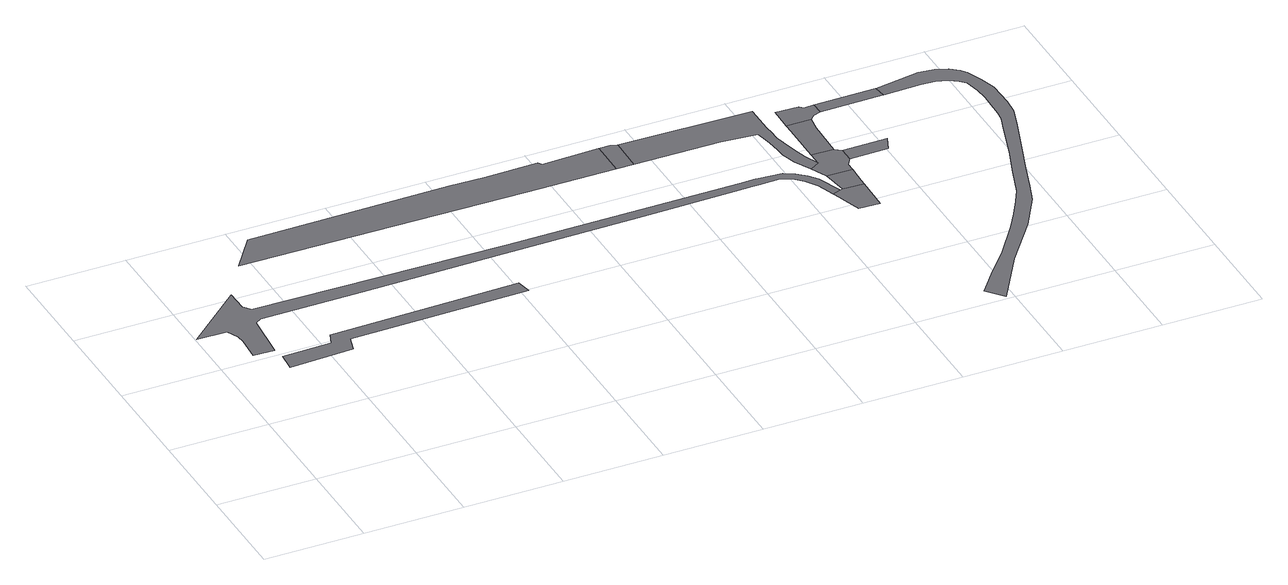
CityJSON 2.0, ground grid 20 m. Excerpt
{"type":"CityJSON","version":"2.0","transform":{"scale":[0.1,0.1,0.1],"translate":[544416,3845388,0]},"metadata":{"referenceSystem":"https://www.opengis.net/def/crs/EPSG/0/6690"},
"CityObjects":{
"road1":{"type":"Road","attributes":{"RoadStructureAttribute.sectionType":"1"},"geometry":[{"type":"MultiSurface","lod":"1","boundaries":[[[0,1,2,3,4,5,6,7]]]}]},
"road2":{"type":"Road","attributes":{"RoadStructureAttribute.sectionType":"1"},"geometry":[{"type":"MultiSurface","lod":"1","boundaries":[[[8,9,10,11,12,13,14,15,16,17]]]}]},
"road3":{"type":"Road","attributes":{"RoadStructureAttribute.sectionType":"1"},"geometry":[{"type":"MultiSurface","lod":"1","boundaries":[[[18,19,20,21,22,23,24,25,26,27,28,29,30,31,32,33,34,35,36,37,38,39,40,41,42,43,44,45,46,47,48]]]}]},
"road4":{"type":"Road","geometry":[{"type":"MultiSurface","lod":"1","boundaries":[[[49,17,16,50,51]]]}]},
"road5":{"type":"Road","attributes":{"RoadStructureAttribute.sectionType":"1"},"geometry":[{"type":"MultiSurface","lod":"1","boundaries":[[[52,53,54,55,56,57,58,51,50,59,60,61,62,63,64,65,66,67]]]}]},
"road6":{"type":"Road","geometry":[{"type":"MultiSurface","lod":"1","boundaries":[[[48,47,68,69,70,71,72,73]]]}]},
"road7":{"type":"Road","attributes":{"RoadStructureAttribute.sectionType":"1"},"geometry":[{"type":"MultiSurface","lod":"1","boundaries":[[[74,73,72,75,76]]]}]},
"road8":{"type":"Road","geometry":[{"type":"MultiSurface","lod":"1","boundaries":[[[77,67,66,74,76,78,79,80,81]]]}]},
"road9":{"type":"Road","attributes":{"RoadStructureAttribute.sectionType":"1"},"geometry":[{"type":"MultiSurface","lod":"1","boundaries":[[[82,83,77,81,84,85]]]}]},
"road10":{"type":"Road","geometry":[{"type":"MultiSurface","lod":"1","boundaries":[[[86,87,82,85,88,89,90,91,92,93]]]}]},
"road11":{"type":"Road","geometry":[{"type":"MultiSurface","lod":"1","boundaries":[[[94,95,80,79]]]}]},
"road12":{"type":"Road","geometry":[{"type":"MultiSurface","lod":"1","boundaries":[[[96,97,90,89]]]}]},
"road13":{"type":"Road","attributes":{"RoadStructureAttribute.sectionType":"1"},"geometry":[{"type":"MultiSurface","lod":"1","boundaries":[[[98,99,100,101,102,103,104,105,106,107,108,109,110,111,112,113,114,115,116,117,118,119,120,121,122,123,124,125,126,127,128,129,130,131,132,133,134,135,136,137]]]}]}
},
"vertices":[
[246,359,0],[255,391,0],[615,397,0],[610,427,0],[228,418,0],[218,393,0],[120,392,0],[116,352,0],
[817,762,0],[811,769,0],[704,768,0],[634,770,0],[229,766,0],[177,695,0],[445,693,0],[750,691,0],[931,690,0],[931,765,0],
[1247,503,0],[1234,521,0],[1216,536,0],[1196,548,0],[1150,552,0],[1144,552,0],[1112,552,0],[644,550,0],[136,555,0],[124,570,0],[123,615,0],[4,509,0],[64,507,0],[75,484,0],[77,467,0],[73,418,0],[115,415,0],[124,512,0],[137,520,0],[342,522,0],[614,525,0],[896,527,0],[1092,531,0],[1129,532,0],[1141,532,0],[1184,533,0],[1204,523,0],[1221,506,0],[1237,483,0],[1249,447,0],[1267,454,0],
[954,765,0],[966,690,0],[967,761,0],
[1256,581,0],[1248,608,0],[1241,640,0],[1237,658,0],[1236,680,0],[1235,696,0],[1234,756,0],[1140,690,0],[1212,683,0],[1216,660,0],[1218,648,0],[1221,621,0],[1223,603,0],[1231,573,0],[1249,538,0],[1269,551,0],
[1255,431,0],[1256,428,0],[1270,384,0],[1312,382,0],[1314,452,0],[1272,454,0],
[1264,506,0],[1314,465,0],[1316,505,0],
[1269,580,0],[1316,524,0],[1326,539,0],[1326,569,0],[1313,579,0],
[1270,687,0],[1270,668,0],[1315,657,0],[1320,687,0],
[1271,735,0],[1271,716,0],[1330,697,0],[1345,702,0],[1344,727,0],[1331,727,0],[1324,727,0],[1317,734,0],
[1404,540,0],[1416,570,0],
[1472,703,0],[1469,728,0],
[1452,112,0],[1523,205,0],[1566,276,0],[1581,318,0],[1600,373,0],[1622,437,0],[1647,508,0],[1662,555,0],[1665,587,0],[1665,614,0],[1663,641,0],[1654,674,0],[1641,706,0],[1633,717,0],[1616,730,0],[1592,739,0],[1561,743,0],[1470,728,0],[1473,703,0],[1549,705,0],[1576,703,0],[1600,696,0],[1616,685,0],[1626,674,0],[1632,643,0],[1635,617,0],[1634,589,0],[1633,561,0],[1631,542,0],[1619,506,0],[1597,437,0],[1574,373,0],[1553,313,0],[1536,282,0],[1515,247,0],[1492,210,0],[1443,143,0],[1400,93,0],[1358,40,0],[1386,7,0]
]}
